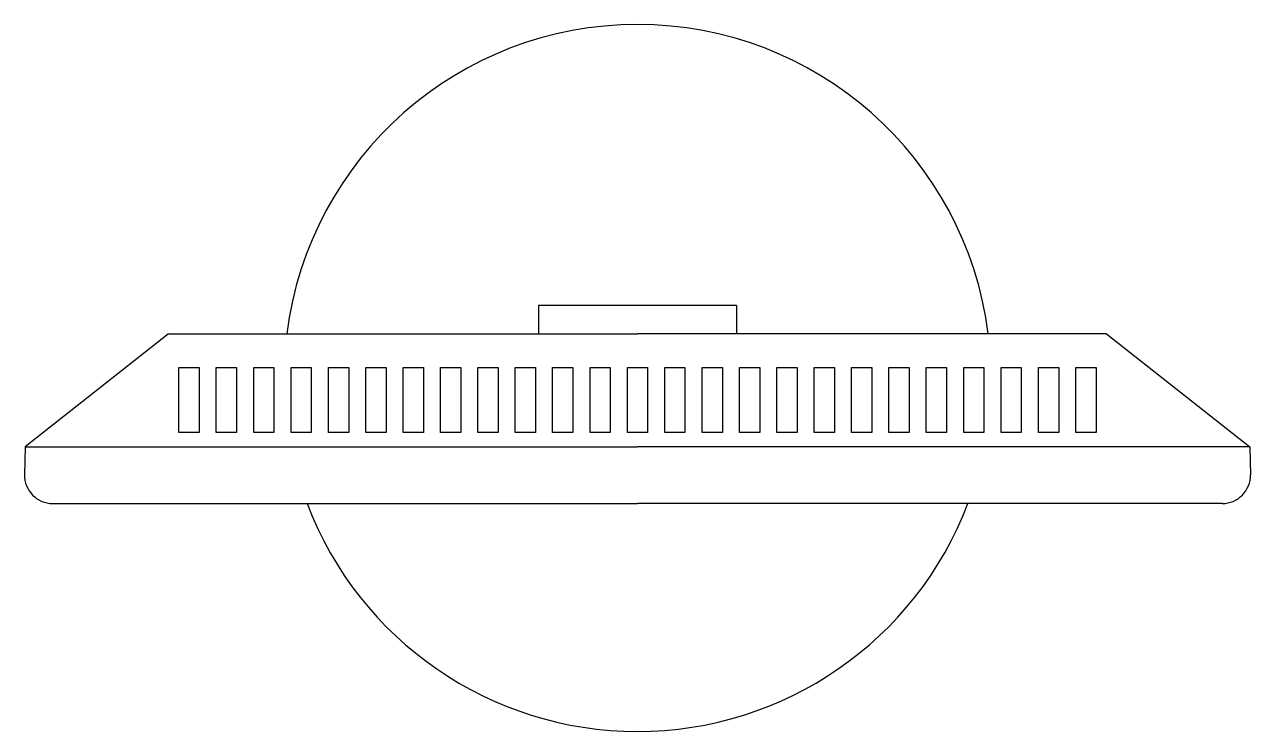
# Model space of a CAD drawing. Header units: inches. Extents: x 136.623 to 137.04, y 3988.035 to 3988.275.
import ezdxf

# ---------------------------------------------------------------- set-up
doc = ezdxf.new("R2010")
doc.units = ezdxf.units.IN
doc.header["$MEASUREMENT"] = 0
doc.layers.add('freecads.com', color=7, linetype='Continuous')

msp = doc.modelspace()

# ---------------------------------------------------------------- linework, layer by layer
at = {"layer": 'freecads.com'}
for p, q in [((136.8650485416279, 3988.179272177867), (136.7978404656528, 3988.179272177864)), ((136.7978404656528, 3988.179272177864), (136.7978404656533, 3988.169671024154)), ((136.8650485416279, 3988.179272177867), (136.8650485416283, 3988.169671024157)), ((136.6722271766516, 3988.169671024148), (136.6235274366259, 3988.131266409303)), ((136.6722271766516, 3988.169671024148), (136.8314445036408, 3988.169671024155)), ((136.9906618306295, 3988.169671024162), (136.8314445036408, 3988.169671024155)), ((136.9906618306295, 3988.169671024162), (137.0393615706585, 3988.131266409322)), ((136.6757775099777, 3988.136128276278), (136.6757775099768, 3988.15829153812)), ((136.6757775099768, 3988.15829153812), (136.682653422421, 3988.15829153812)), ((136.682653422421, 3988.15829153812), (136.6826534224215, 3988.136128276278)), ((136.6884632630981, 3988.136128276279), (136.6884632630972, 3988.15829153812)), ((136.6884632630972, 3988.15829153812), (136.695339175541, 3988.15829153812)), ((136.695339175541, 3988.15829153812), (136.6953391755419, 3988.136128276279)), ((136.7011490162181, 3988.136128276279), (136.7011490162172, 3988.15829153812)), ((136.7011490162172, 3988.15829153812), (136.708024928661, 3988.158291538121)), ((136.708024928661, 3988.158291538121), (136.7080249286623, 3988.13612827628)), ((136.7138347693385, 3988.13612827628), (136.7138347693372, 3988.158291538121)), ((136.7138347693372, 3988.158291538121), (136.7207106817814, 3988.158291538121)), ((136.7207106817814, 3988.158291538121), (136.7207106817823, 3988.13612827628)), ((136.7265205224585, 3988.13612827628), (136.7265205224571, 3988.158291538121)), ((136.7265205224571, 3988.158291538121), (136.7333964349018, 3988.158291538122)), ((136.7333964349018, 3988.158291538122), (136.7333964349027, 3988.13612827628)), ((136.7392062755789, 3988.136128276281), (136.7392062755775, 3988.158291538122)), ((136.7392062755775, 3988.158291538122), (136.7460821880218, 3988.158291538122)), ((136.7460821880218, 3988.158291538122), (136.7460821880227, 3988.136128276281)), ((136.7518920286993, 3988.136128276281), (136.751892028698, 3988.158291538123)), ((136.751892028698, 3988.158291538123), (136.7587679411422, 3988.158291538123)), ((136.7587679411422, 3988.158291538123), (136.7587679411431, 3988.136128276282)), ((136.7645777818193, 3988.136128276282), (136.7645777818179, 3988.158291538123)), ((136.7645777818179, 3988.158291538123), (136.7714536942622, 3988.158291538124)), ((136.7714536942622, 3988.158291538124), (136.7714536942635, 3988.136128276282)), ((136.7772635349397, 3988.136128276283), (136.7772635349384, 3988.158291538124)), ((136.7772635349384, 3988.158291538124), (136.7841394473826, 3988.158291538124)), ((136.7841394473826, 3988.158291538124), (136.784139447383, 3988.136128276283)), ((136.7899492880597, 3988.136128276283), (136.7899492880583, 3988.158291538125)), ((136.7899492880583, 3988.158291538125), (136.796825200503, 3988.158291538125)), ((136.796825200503, 3988.158291538125), (136.7968252005035, 3988.136128276284)), ((136.8026350411797, 3988.136128276284), (136.8026350411787, 3988.158291538125)), ((136.8026350411787, 3988.158291538125), (136.809510953623, 3988.158291538125)), ((136.809510953623, 3988.158291538125), (136.8095109536234, 3988.136128276284)), ((136.8153207943001, 3988.136128276285), (136.8153207942992, 3988.158291538126)), ((136.8153207942992, 3988.158291538126), (136.8221967067429, 3988.158291538126)), ((136.8221967067429, 3988.158291538126), (136.8221967067439, 3988.136128276285)), ((136.82800654742, 3988.136128276285), (136.8280065474187, 3988.158291538126)), ((136.8280065474187, 3988.158291538126), (136.8348824598629, 3988.158291538126)), ((136.8348824598629, 3988.158291538126), (136.8348824598643, 3988.136128276285)), ((136.8406923005405, 3988.136128276285), (136.8406923005391, 3988.158291538127)), ((136.8406923005391, 3988.158291538127), (136.8475682129833, 3988.158291538127)), ((136.8475682129833, 3988.158291538127), (136.8475682129842, 3988.136128276285)), ((136.8533780536609, 3988.136128276286), (136.8533780536591, 3988.158291538127)), ((136.8533780536591, 3988.158291538127), (136.8602539661038, 3988.158291538128)), ((136.8602539661038, 3988.158291538128), (136.8602539661047, 3988.136128276286)), ((136.8660638067809, 3988.136128276286), (136.8660638067795, 3988.158291538128)), ((136.8660638067795, 3988.158291538128), (136.8729397192237, 3988.158291538129)), ((136.8729397192237, 3988.158291538129), (136.8729397192246, 3988.136128276287)), ((136.8787495599008, 3988.136128276287), (136.8787495598999, 3988.158291538129)), ((136.8787495598999, 3988.158291538129), (136.8856254723441, 3988.158291538129)), ((136.8856254723441, 3988.158291538129), (136.8856254723451, 3988.136128276287)), ((136.8914353130208, 3988.136128276288), (136.8914353130199, 3988.158291538129)), ((136.8914353130199, 3988.158291538129), (136.8983112254646, 3988.15829153813)), ((136.8983112254646, 3988.15829153813), (136.898311225465, 3988.136128276288)), ((136.9041210661408, 3988.136128276288), (136.9041210661403, 3988.15829153813)), ((136.9041210661403, 3988.15829153813), (136.9109969785845, 3988.15829153813)), ((136.9109969785845, 3988.15829153813), (136.910996978585, 3988.136128276289)), ((136.9168068192612, 3988.136128276289), (136.9168068192603, 3988.15829153813)), ((136.9168068192603, 3988.15829153813), (136.923682731705, 3988.15829153813)), ((136.923682731705, 3988.15829153813), (136.9236827317054, 3988.136128276289)), ((136.9294925723812, 3988.136128276289), (136.9294925723807, 3988.15829153813)), ((136.9294925723807, 3988.15829153813), (136.9363684848245, 3988.158291538131)), ((136.9363684848245, 3988.158291538131), (136.9363684848258, 3988.13612827629)), ((136.9421783255016, 3988.13612827629), (136.9421783255011, 3988.158291538131)), ((136.9421783255011, 3988.158291538131), (136.9490542379449, 3988.158291538132)), ((136.9490542379449, 3988.158291538132), (136.9490542379458, 3988.13612827629)), ((136.9548640786215, 3988.13612827629), (136.9548640786206, 3988.158291538132)), ((136.9548640786206, 3988.158291538132), (136.9617399910653, 3988.158291538132)), ((136.9617399910653, 3988.158291538132), (136.9617399910662, 3988.136128276291)), ((136.967549831742, 3988.136128276291), (136.9675498317411, 3988.158291538132)), ((136.9675498317411, 3988.158291538132), (136.9744257441853, 3988.158291538133)), ((136.9744257441853, 3988.158291538133), (136.9744257441862, 3988.136128276291)), ((136.9802355848624, 3988.136128276292), (136.9802355848615, 3988.158291538133)), ((136.9802355848615, 3988.158291538133), (136.9871114973057, 3988.158291538133)), ((136.9871114973057, 3988.158291538133), (136.9871114973066, 3988.136128276292)), ((136.6826534224215, 3988.136128276278), (136.6757775099777, 3988.136128276278)), ((136.6953391755419, 3988.136128276279), (136.6884632630981, 3988.136128276279)), ((136.7080249286623, 3988.13612827628), (136.7011490162181, 3988.136128276279)), ((136.7207106817823, 3988.13612827628), (136.7138347693385, 3988.13612827628)), ((136.7333964349027, 3988.13612827628), (136.7265205224585, 3988.13612827628)), ((136.7460821880227, 3988.136128276281), (136.7392062755789, 3988.136128276281)), ((136.7587679411431, 3988.136128276282), (136.7518920286993, 3988.136128276281)), ((136.7714536942635, 3988.136128276282), (136.7645777818193, 3988.136128276282)), ((136.784139447383, 3988.136128276283), (136.7772635349397, 3988.136128276283)), ((136.7968252005035, 3988.136128276284), (136.7899492880597, 3988.136128276283)), ((136.8095109536234, 3988.136128276284), (136.8026350411797, 3988.136128276284)), ((136.8221967067439, 3988.136128276285), (136.8153207943001, 3988.136128276285)), ((136.8348824598643, 3988.136128276285), (136.82800654742, 3988.136128276285)), ((136.8475682129842, 3988.136128276285), (136.8406923005405, 3988.136128276285)), ((136.8602539661047, 3988.136128276286), (136.8533780536609, 3988.136128276286)), ((136.8729397192246, 3988.136128276287), (136.8660638067809, 3988.136128276286)), ((136.8856254723451, 3988.136128276287), (136.8787495599008, 3988.136128276287)), ((136.898311225465, 3988.136128276288), (136.8914353130208, 3988.136128276288)), ((136.910996978585, 3988.136128276289), (136.9041210661408, 3988.136128276288)), ((136.9236827317054, 3988.136128276289), (136.9168068192612, 3988.136128276289)), ((136.9363684848258, 3988.13612827629), (136.9294925723812, 3988.136128276289)), ((136.9490542379458, 3988.13612827629), (136.9421783255016, 3988.13612827629)), ((136.9617399910662, 3988.136128276291), (136.9548640786215, 3988.13612827629)), ((136.9744257441862, 3988.136128276291), (136.967549831742, 3988.136128276291)), ((136.9871114973066, 3988.136128276292), (136.9802355848624, 3988.136128276292)), ((136.6235274366259, 3988.131266409303), (136.6233570782629, 3988.121838720142)), ((136.6235274366259, 3988.131266409303), (136.8314445036422, 3988.131266409312)), ((137.0393615706585, 3988.131266409322), (136.8314445036422, 3988.131266409312)), ((137.0393615706585, 3988.131266409322), (137.0395319290224, 3988.121838720162)), ((136.6329566648501, 3988.112064101882), (136.8314445036431, 3988.112064101891)), ((137.0299323424365, 3988.1120641019), (136.8314445036431, 3988.112064101891))]:
    msp.add_line(p, q, dxfattribs=at)
for centre, radius, start, end in [((136.8314445036413, 3988.154688304528), 0.120014421383837, 7.171573470699159, 172.828426539804), ((136.6329566648492, 3988.121665255592), 0.0096011537104577, 178.9647778066564, 270.0000000039344), ((137.0299323424365, 3988.12166525561), 0.0096011537105184, 270.000000001407, 1.035222197513139), ((136.8314445036413, 3988.154688304528), 0.120014421383837, 200.8031898215982, 339.1968101782859)]:
    msp.add_arc(centre, radius, start, end, dxfattribs=at)

doc.saveas('drawing.dxf')
